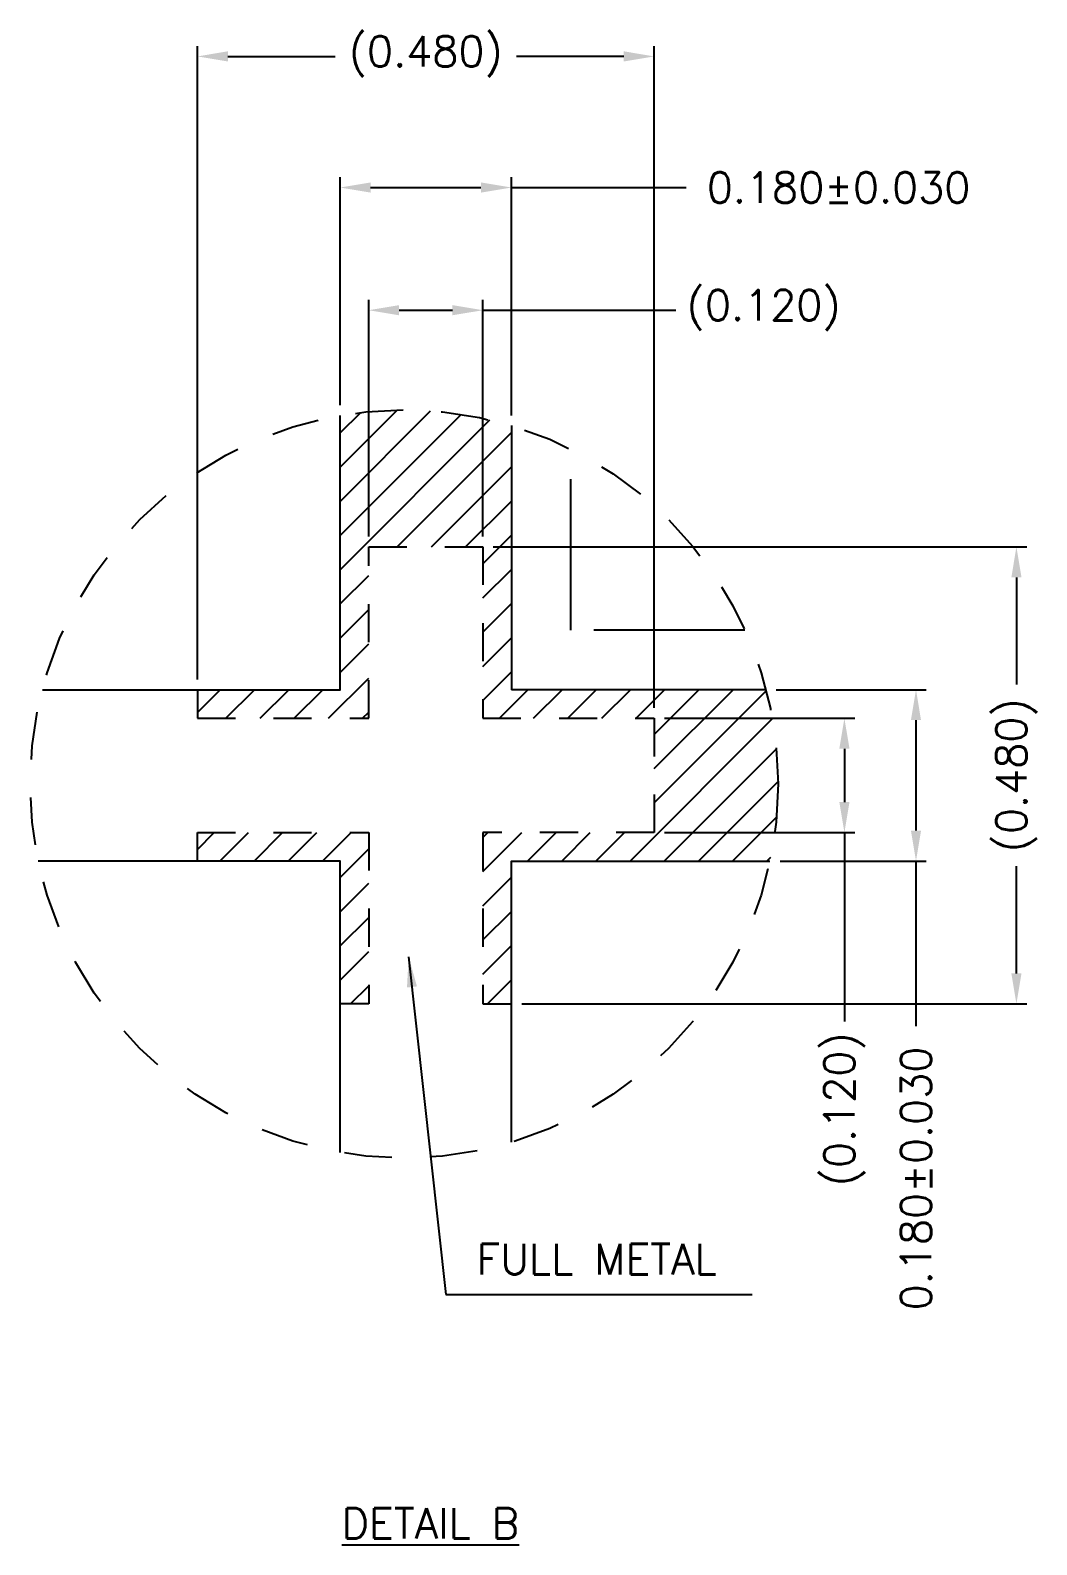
# Model space of a CAD drawing. Header units: millimetres. Extents: x 413.95 to 422.4, y 93.98 to 100.
# Drawn here: x 419.76 to 422.405, y 95.787 to 99.764 of the extents above; entities that cross this region are included whole.
import ezdxf

# ---------------------------------------------------------------- set-up
doc = ezdxf.new("R2010")
doc.units = ezdxf.units.MM
doc.header["$LTSCALE"] = 0.5
doc.header["$PDMODE"] = 98
doc.linetypes.add('HIDDEN', pattern=[0.375, 0.25, -0.125])
doc.linetypes.add('PHANTOM2', pattern=[31.75, 15.875, -3.175, 3.175, -3.175, 3.175, -3.175])
for name, color, linetype in [('1D', 4, 'Continuous'), ('BTM', 7, 'HIDDEN'), ('HEB', 4, 'Continuous'), ('PKG', 1, 'PHANTOM2')]:
    doc.layers.add(name, color=color, linetype=linetype)
doc.styles.add('SIMPLEX', font='simplex.shx', dxfattribs={"bigfont": 'AllInOneBig.shx'})
doc.dimstyles.new('Standard2', dxfattribs={"dimtxt": 0.05, "dimasz": 0.08, "dimexe": 0.015, "dimexo": 0.015, "dimgap": 0.01, "dimtad": 1, "dimdec": 3, "dimlfac": 16.666667, "dimrnd": 0.0005, "dimzin": 1, "dimtxsty": 'SIMPLEX', "dimcen": 0.015, "dimclrd": 256, "dimclre": 256, "dimclrt": 256, "dimazin": 3, "dimtp": 0.03, "dimtm": 0.05, "dimtfac": 0.8, "dimtdec": 3, "dimtmove": 0, "dimatfit": 3, "dimfxl": 0.05, "dimtzin": 4, "dimlwd": -1, "dimlwe": -1})
doc.dimstyles.new('Standard3', dxfattribs={"dimtxt": 0.08, "dimasz": 0.08, "dimexe": 0.027, "dimexo": 0.027, "dimgap": 0.027, "dimtad": 1, "dimdec": 3, "dimlfac": 2, "dimrnd": 0.0005, "dimzin": 1, "dimtxsty": 'SIMPLEX', "dimcen": 0.1905, "dimclrd": 256, "dimclre": 256, "dimclrt": 256, "dimazin": 3, "dimtp": 0.03, "dimtm": 0.05, "dimtfac": 0.8, "dimtdec": 3, "dimtmove": 0, "dimatfit": 3, "dimfxl": 0.05, "dimtzin": 4, "dimlwd": -1, "dimlwe": -1})

# ---------------------------------------------------------------- blocks, each defined once
blk = doc.blocks.new('*D122')
at = {"ltscale": 0.1, "transparency": 16777216}
for p, q in [((420.5744, 98.7797), (420.5744, 99.3782)), ((420.6544, 99.3512), (420.9444, 99.3512)), ((421.0244, 98.7529), (421.0244, 99.3782)), ((421.0244, 99.3512), (421.4837, 99.3512))]:
    blk.add_line(p, q, dxfattribs=at)
for points in [[(420.6544, 99.3645), (420.6544, 99.3378), (420.5744, 99.3512)], [(420.9444, 99.3645), (420.9444, 99.3378), (421.0244, 99.3512)]]:
    blk.add_solid(points, dxfattribs=at)
at = {"layer": 'Defpoints', "color": 0, "ltscale": 0.1, "transparency": 16777216}
for p in [(421.0244, 99.3512), (420.5744, 98.7527), (421.0244, 98.7259)]:
    blk.add_point(p, dxfattribs=at)
at = {"ltscale": 0.1, "transparency": 16777216, "insert": (421.884, 99.3512), "char_height": 0.08, "attachment_point": 5, "style": 'SIMPLEX'}
blk.add_mtext('\\A1;0.180%%P0.030', dxfattribs=at)
blk = doc.blocks.new('*D123')
at = {"ltscale": 0.1, "transparency": 16777216}
for p, q in [((420.6494, 98.4345), (420.6494, 99.056)), ((420.7294, 99.029), (420.8694, 99.029)), ((420.9494, 98.4345), (420.9494, 99.056)), ((420.9494, 99.029), (421.4562, 99.029))]:
    blk.add_line(p, q, dxfattribs=at)
for points in [[(420.7294, 99.0424), (420.7294, 99.0157), (420.6494, 99.029)], [(420.8694, 99.0424), (420.8694, 99.0157), (420.9494, 99.029)]]:
    blk.add_solid(points, dxfattribs=at)
at = {"layer": 'Defpoints', "color": 0, "ltscale": 0.1, "transparency": 16777216}
for p in [(420.9494, 99.029), (420.6494, 98.4075), (420.9494, 98.4075)]:
    blk.add_point(p, dxfattribs=at)
at = {"ltscale": 0.1, "transparency": 16777216, "insert": (421.687, 99.029), "char_height": 0.08, "attachment_point": 5, "style": 'SIMPLEX'}
blk.add_mtext('\\A1;(0.120)', dxfattribs=at)
blk = doc.blocks.new('*D124')
at = {"ltscale": 0.1, "transparency": 16777216}
for p, q in [((420.1994, 98.0595), (420.1994, 99.7225)), ((421.3994, 97.9845), (421.3994, 99.7225)), ((420.2794, 99.6955), (420.561, 99.6955)), ((421.3194, 99.6955), (421.0378, 99.6955))]:
    blk.add_line(p, q, dxfattribs=at)
for points in [[(420.2794, 99.7089), (420.2794, 99.6822), (420.1994, 99.6955)], [(421.3194, 99.7089), (421.3194, 99.6822), (421.3994, 99.6955)]]:
    blk.add_solid(points, dxfattribs=at)
at = {"layer": 'Defpoints', "color": 0, "ltscale": 0.1, "transparency": 16777216}
for p in [(421.3994, 99.6955), (420.1994, 98.0325), (421.3994, 97.9575)]:
    blk.add_point(p, dxfattribs=at)
at = {"ltscale": 0.1, "transparency": 16777216, "insert": (420.7994, 99.6955), "char_height": 0.08, "attachment_point": 5, "style": 'SIMPLEX'}
blk.add_mtext('\\A1;(0.480)', dxfattribs=at)
blk = doc.blocks.new('*D125')
at = {"ltscale": 0.1, "transparency": 16777216}
for p, q in [((420.9764, 98.4075), (422.3782, 98.4075)), ((422.3512, 98.3275), (422.3512, 98.0459)), ((422.3512, 97.2875), (422.3512, 97.569)), ((421.0514, 97.2075), (422.3782, 97.2075))]:
    blk.add_line(p, q, dxfattribs=at)
for points in [[(422.3379, 98.3275), (422.3645, 98.3275), (422.3512, 98.4075)], [(422.3379, 97.2875), (422.3645, 97.2875), (422.3512, 97.2075)]]:
    blk.add_solid(points, dxfattribs=at)
at = {"layer": 'Defpoints', "color": 0, "ltscale": 0.1, "transparency": 16777216}
for p in [(420.9494, 98.4075), (421.0244, 97.2075), (422.3512, 97.2075)]:
    blk.add_point(p, dxfattribs=at)
at = {"ltscale": 0.1, "transparency": 16777216, "insert": (422.3512, 97.8075), "char_height": 0.08, "attachment_point": 5, "rotation": 90, "style": 'SIMPLEX'}
blk.add_mtext('\\A1;(0.480)', dxfattribs=at)
blk = doc.blocks.new('*D126')
at = {"ltscale": 0.1, "transparency": 16777216}
for p, q in [((421.7201, 98.0325), (422.1143, 98.0325)), ((422.0873, 97.9525), (422.0873, 97.6625)), ((421.7307, 97.5825), (422.1143, 97.5825)), ((422.0873, 97.5825), (422.0873, 97.1492))]:
    blk.add_line(p, q, dxfattribs=at)
for points in [[(422.074, 97.9525), (422.1006, 97.9525), (422.0873, 98.0325)], [(422.074, 97.6625), (422.1006, 97.6625), (422.0873, 97.5825)]]:
    blk.add_solid(points, dxfattribs=at)
at = {"layer": 'Defpoints', "color": 0, "ltscale": 0.1, "transparency": 16777216}
for p in [(421.6931, 98.0325), (421.7037, 97.5825), (422.0873, 97.5825)]:
    blk.add_point(p, dxfattribs=at)
at = {"ltscale": 0.1, "transparency": 16777216, "insert": (422.0873, 96.7489), "char_height": 0.08, "attachment_point": 5, "rotation": 90, "style": 'SIMPLEX'}
blk.add_mtext('\\A1;0.180%%P0.030', dxfattribs=at)
blk = doc.blocks.new('*D127')
at = {"ltscale": 0.1, "transparency": 16777216}
for p, q in [((421.4264, 97.9575), (421.9262, 97.9575)), ((421.8992, 97.8775), (421.8992, 97.7375)), ((421.4264, 97.6575), (421.9262, 97.6575)), ((421.8992, 97.6575), (421.8992, 97.1614))]:
    blk.add_line(p, q, dxfattribs=at)
for points in [[(421.8859, 97.8775), (421.9126, 97.8775), (421.8992, 97.9575)], [(421.8859, 97.7375), (421.9126, 97.7375), (421.8992, 97.6575)]]:
    blk.add_solid(points, dxfattribs=at)
at = {"layer": 'Defpoints', "color": 0, "ltscale": 0.1, "transparency": 16777216}
for p in [(421.3994, 97.9575), (421.3994, 97.6575), (421.8992, 97.6575)]:
    blk.add_point(p, dxfattribs=at)
at = {"ltscale": 0.1, "transparency": 16777216, "insert": (421.8992, 96.9306), "char_height": 0.08, "attachment_point": 5, "rotation": 90, "style": 'SIMPLEX'}
blk.add_mtext('\\A1;(0.120)', dxfattribs=at)

msp = doc.modelspace()

# ---------------------------------------------------------------- hatches: boundary and pattern name
at = {"layer": 'HEB', "ltscale": 0.1}
h = msp.add_hatch(dxfattribs=at)
h.set_pattern_fill('ANSI31', color=256, scale=0.02)
h.set_pattern_definition([(45, (432.18162, 102.32138), (-0.04490128, 0.04490128), [])])
h.paths.add_polyline_path([(420.57439, 98.75271), (420.57439, 98.03247), (420.19939, 98.03247), (420.19939, 97.95747), (420.64939, 97.95747), (420.64939, 98.40747), (420.94939, 98.40747), (420.94939, 97.95747), (421.39939, 97.95747), (421.39939, 97.65747), (420.94939, 97.65747), (420.94939, 97.20747), (421.02439, 97.20747), (421.02439, 97.58247), (421.70373, 97.58247, 0.0519348), (421.72481, 97.78489, 0.0637824), (421.6931, 98.03247), (421.02439, 98.03247), (421.02439, 98.72589, 0.1162802)])
h.paths.add_polyline_path([(420.57439, 97.58247), (420.57439, 97.20747), (420.64939, 97.20747), (420.64939, 97.65747), (420.19939, 97.65747), (420.19939, 97.58247)], flags=17)

# ---------------------------------------------------------------- linework, layer by layer
at = {"ltscale": 0.2}
for p in [(421.02439, 98.72589), (421.6931, 98.03247)]:
    msp.add_line(p, (421.02439, 98.03247), dxfattribs=at)
for points in [[(419.7919, 98.03247), (420.57439, 98.03247), (420.57439, 98.75271)], [(420.57439, 96.81707), (420.57439, 97.58247), (419.78127, 97.58247)], [(421.02439, 96.84389), (421.02439, 97.58247), (421.70373, 97.58247)]]:
    msp.add_lwpolyline(points)
at = {"layer": '1D', "linetype": 'HIDDEN'}
msp.add_circle((420.7425, 97.78489), 0.98231, dxfattribs=at)
at = {"layer": 'BTM', "ltscale": 0.5}
for points in [[(420.19939, 98.03247), (420.19939, 97.95747), (420.64939, 97.95747), (420.64939, 98.40747), (420.94939, 98.40747), (420.94939, 97.95747), (421.39939, 97.95747), (421.39939, 97.65747), (420.94939, 97.65747), (420.94939, 97.20747), (421.02438, 97.20747)], [(420.19939, 97.58247), (420.19939, 97.65747), (420.64939, 97.65747), (420.64939, 97.20747), (420.57439, 97.20747)]]:
    msp.add_lwpolyline(points, dxfattribs=at)
at = {"layer": 'PKG', "ltscale": 0.05}
msp.add_lwpolyline([(421.63797, 98.18872), (421.18064, 98.18872), (421.18064, 98.66408)], dxfattribs=at)

# ---------------------------------------------------------------- texts
at = {"layer": '1D', "ltscale": 0.1, "char_height": 0.08, "width": 0.7819107, "attachment_point": 1, "style": 'SIMPLEX'}
for s, insert in [('FULL METAL', (420.93325, 96.57713)), ('{\\LDETAIL B}', (420.57835, 95.88319))]:
    msp.add_mtext(s, dxfattribs=dict(at, insert=insert))

# ---------------------------------------------------------------- dimensions: what is measured, and where the dimension line sits
at = {"ltscale": 0.1}
dim = msp.add_linear_dim(base=(421.39939, 99.69552), p1=(420.19939, 98.03247), p2=(421.39939, 97.95747), text='(0.480)', dimstyle='Standard3', dxfattribs=at)
dim.commit()
dim.dimension.update_dxf_attribs({"geometry": '*D124', "text_midpoint": (420.79939, 99.69552)})
for base, p1, p2, text, picture, middle in [((421.02439, 99.35115), (420.57439, 98.75271), (421.02439, 98.72589), '0.180%%P0.030', '*D122', (421.88401, 99.35115)), ((420.94939, 99.02902), (420.64939, 98.40747), (420.94939, 98.40747), '(0.120)', '*D123', (421.68698, 99.02902))]:
    dim = msp.add_linear_dim(base=base, p1=p1, p2=p2, text=text, dimstyle='Standard3', dxfattribs=at)
    dim.commit()
    dim.dimension.update_dxf_attribs({"geometry": picture, "text_midpoint": middle, "dimtype": 160})
dim = msp.add_linear_dim(base=(422.3512, 97.20747), p1=(420.94939, 98.40747), p2=(421.02438, 97.20747), angle=90, text='(0.480)', dimstyle='Standard3', dxfattribs=at)
dim.commit()
dim.dimension.update_dxf_attribs({"geometry": '*D125', "text_midpoint": (422.3512, 97.80747)})
for base, p1, p2, text, picture, middle in [((422.08729, 97.58247), (421.6931, 98.03247), (421.70373, 97.58247), '0.180%%P0.030', '*D126', (422.08729, 96.7489)), ((421.89924, 97.65747), (421.39939, 97.95747), (421.39939, 97.65747), '(0.120)', '*D127', (421.89924, 96.93055))]:
    dim = msp.add_linear_dim(base=base, p1=p1, p2=p2, angle=90, text=text, dimstyle='Standard3', dxfattribs=at)
    dim.commit()
    dim.dimension.update_dxf_attribs({"geometry": picture, "text_midpoint": middle, "dimtype": 160})

# ---------------------------------------------------------------- leaders
at = {"layer": '1D', "ltscale": 0.1}
msp.add_leader([(420.75431, 97.33138), (420.85209, 96.44425), (421.65681, 96.44425)], dimstyle='Standard2', override={"dimgap": 0.027, "dimtad": 0}, dxfattribs=at)

doc.saveas('drawing.dxf')
